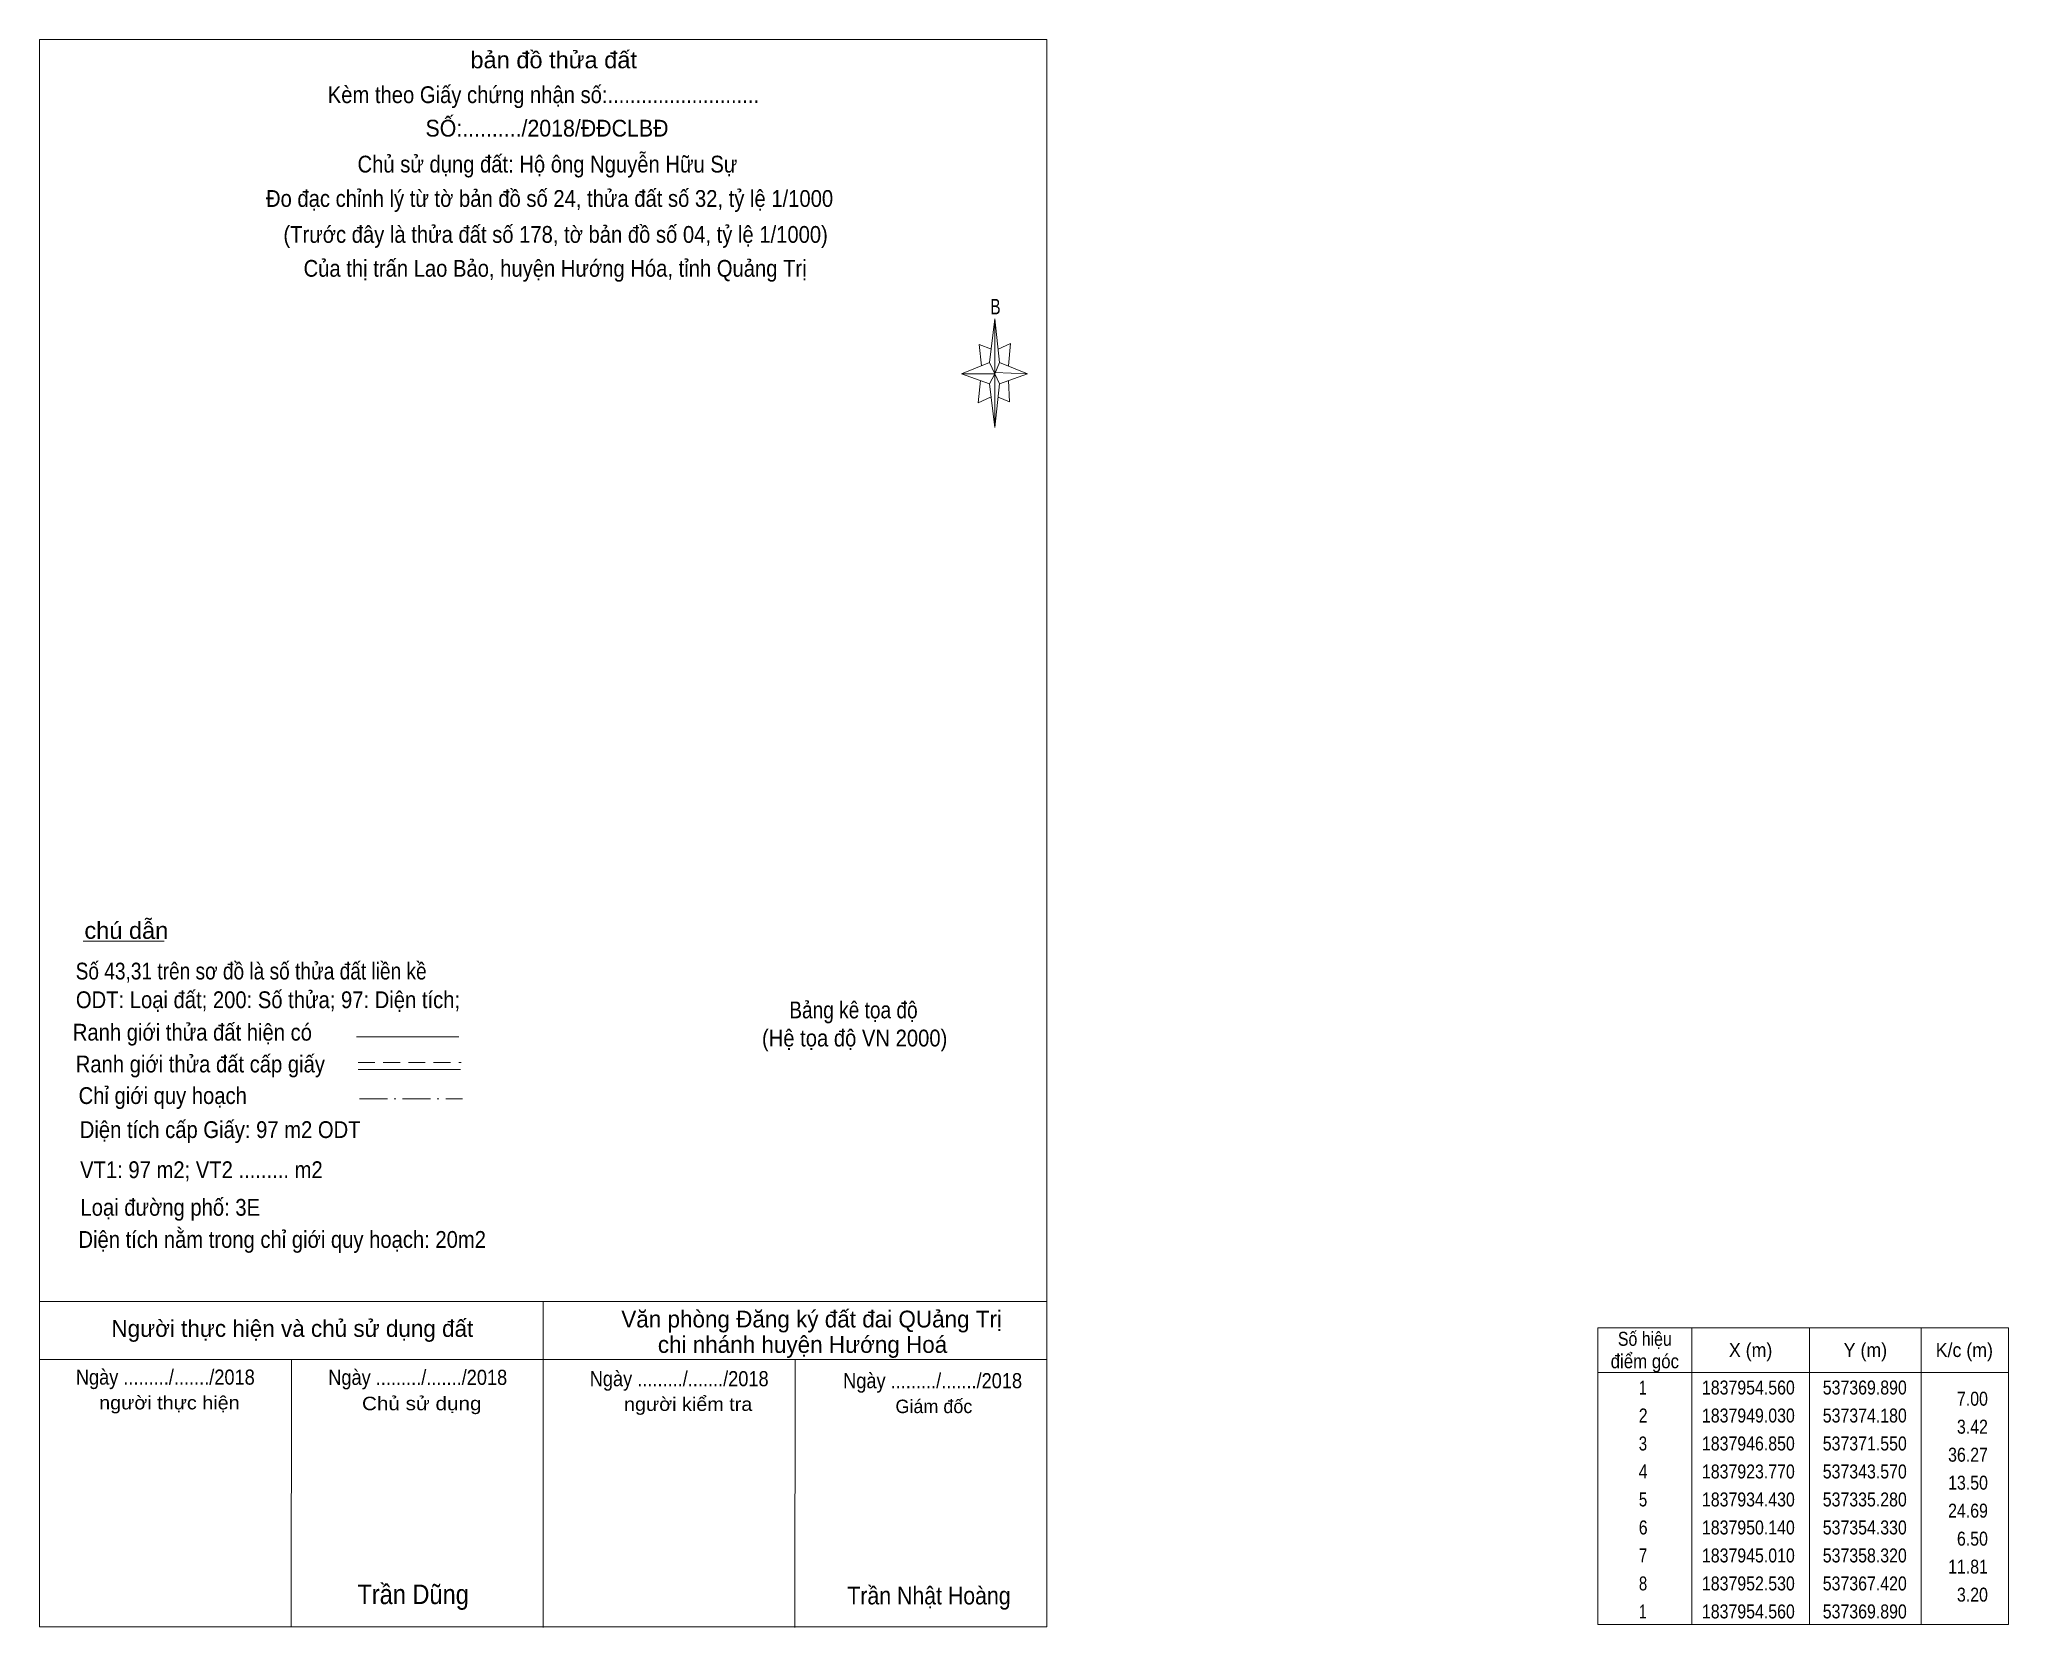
# Model space of a CAD drawing. Header units: metres. Extents: x 537312 to 537488, y 1837848 to 1837990.
import ezdxf
from ezdxf.enums import TextEntityAlignment as Align

# ---------------------------------------------------------------- set-up
doc = ezdxf.new("R2010")
doc.units = ezdxf.units.M
doc.header["$LTSCALE"] = 0.5
doc.linetypes.add('DOT_DASHED', pattern=[7.7, 5, -1.2, 0.3, -1.2])
doc.linetypes.add('MEDIUM_DASHED', pattern=[4.5, 3, -1.5])
for name, color, linetype, lineweight in [('17', 7, 'Continuous', 13), ('5', 7, 'Continuous', 13), ('6', 7, 'Continuous', 13), ('63', 7, 'Continuous', 13)]:
    doc.layers.add(name, color=color, linetype=linetype, lineweight=lineweight)

msp = doc.modelspace()

# ---------------------------------------------------------------- linework, layer by layer
at = {"layer": '17'}
for p, q in [((537315.75, 1837909.6), (537322.99, 1837909.6)), ((537356.84, 1837848.3), (537356.86, 1837877.4)), ((537334.34, 1837848.32), (537334.36, 1837872.23)), ((537379.34, 1837848.28), (537379.36, 1837872.19))]:
    msp.add_line(p, q, dxfattribs=at)
at = {"layer": '5'}
for p, q in [((537311.84, 1837848.34), (537311.84, 1837990.14)), ((537396.71, 1837961.28), (537397.21, 1837965.18)), ((537396.71, 1837959.38), (537394.21, 1837960.28)), ((537397.61, 1837961.28), (537400.11, 1837960.28)), ((537397.61, 1837959.38), (537397.21, 1837955.48)), ((537398.41, 1837959.68), (537398.51, 1837957.78)), ((537398.51, 1837957.78), (537397.51, 1837958.18))]:
    msp.add_line(p, q, dxfattribs=at)
for points in [[(537311.84, 1837990.14), (537401.84, 1837990.14), (537401.84, 1837848.34)], [(537396.91, 1837962.48), (537395.81, 1837962.88), (537396.01, 1837960.98)], [(537397.51, 1837962.48), (537398.61, 1837962.98), (537398.41, 1837960.98)], [(537397.21, 1837960.28), (537396.71, 1837961.28), (537394.21, 1837960.28)], [(537397.21, 1837960.28), (537397.61, 1837959.38), (537400.11, 1837960.28)], [(537395.91, 1837959.68), (537395.71, 1837957.68), (537396.81, 1837958.18)]]:
    msp.add_lwpolyline(points, dxfattribs=at)
for points in [[(537397.21, 1837965.18), (537397.61, 1837961.28), (537397.21, 1837960.28)], [(537397.21, 1837960.28), (537394.21, 1837960.28), (537396.71, 1837961.28), (537397.61, 1837959.38), (537400.11, 1837960.28), (537397.21, 1837960.38)], [(537397.21, 1837960.28), (537397.21, 1837955.48), (537396.71, 1837959.38)]]:
    msp.add_lwpolyline(points, close=True, dxfattribs=at)
at = {"layer": '6'}
for p, q in [((537340.17, 1837901.06), (537349.31, 1837901.06)), ((537340.31, 1837898.13), (537349.45, 1837898.13)), ((537311.84, 1837877.4), (537401.84, 1837877.4)), ((537311.84, 1837872.24), (537401.84, 1837872.24)), ((537401.84, 1837848.34), (537311.84, 1837848.34))]:
    msp.add_line(p, q, dxfattribs=at)
at = {"layer": '6', "linetype": 'MEDIUM_DASHED'}
msp.add_line((537340.31, 1837898.75), (537349.51, 1837898.75), dxfattribs=at)
at = {"layer": '63', "linetype": 'DOT_DASHED'}
msp.add_line((537340.44, 1837895.5), (537349.64, 1837895.5), dxfattribs=at)
at = {"layer": '63'}
for p, q in [((537459.47, 1837875.07), (537459.47, 1837848.57)), ((537469.97, 1837875.07), (537469.97, 1837848.57)), ((537479.97, 1837875.07), (537479.97, 1837848.57)), ((537451.07, 1837871.07), (537487.77, 1837871.07))]:
    msp.add_line(p, q, dxfattribs=at)
msp.add_lwpolyline([(537451.07, 1837875.07), (537487.77, 1837875.07), (537487.77, 1837848.57), (537451.07, 1837848.57)], close=True, dxfattribs=at)

# ---------------------------------------------------------------- texts
at = {"layer": '5'}
for s, height, width, p in [('bản đồ thửa đất', 1.5, 1.05, (537357.79, 1837987.56)), ('Kèm theo Giấy chứng nhận số:...........................', 1.5, 0.9, (537356.87, 1837984.45)), ('SỐ:........../2018/ĐĐCLBĐ', 1.5, 0.95, (537357.19, 1837981.46)), ('Chủ sử dụng đất: Hộ ông Nguyễn Hữu Sự', 1.5, 0.9, (537357.23, 1837978.25)), ('Đo đạc chỉnh lý từ tờ bản đồ số 24, thửa đất số 32, tỷ lệ 1/1000 ', 1.5, 0.9, (537357.67, 1837975.18)), ('(Trước đây là thửa đất số 178, tờ bản đồ số 04, tỷ lệ 1/1000)', 1.5, 0.9, (537357.96, 1837971.97)), ('Của thị trấn Lao Bảo, huyện Hướng Hóa, tỉnh Quảng Trị', 1.5, 0.9, (537357.915, 1837968.94)), ('B', 1.378, 0.75, (537397.25, 1837965.58))]:
    msp.add_text(s, height=height, dxfattribs=dict(at, width=width)).set_placement(p, align=Align.CENTER)
at = {"layer": '6'}
for s, height, width, p in [('chú dẫn', 1.5, 1.05, (537319.61, 1837909.8)), ('Bảng kê tọa độ', 1.5, 0.85, (537384.57, 1837902.7)), ('Ranh giới thửa đất hiện có ', 1.5, 0.9, (537325.76, 1837900.71)), ('(Hệ tọa độ VN 2000)', 1.5, 0.9, (537384.675, 1837900.19)), ('Ranh giới thửa đất cấp giấy', 1.5, 0.9, (537326.22, 1837897.87)), ('Chỉ giới quy hoạch', 1.5, 0.9, (537322.86, 1837895.05)), ('Ngày ........./......./2018', 1.35, 0.9, (537323.09, 1837869.98)), ('Ngày ........./......./2018', 1.35, 0.9, (537345.64, 1837869.96)), ('Ngày ........./......./2018', 1.35, 0.9, (537369, 1837869.84)), ('Ngày ........./......./2018', 1.35, 0.9, (537391.64, 1837869.66)), ('người thực hiện', 1.2, 1.1, (537323.455, 1837867.77)), ('Chủ sử dụng', 1.2, 1.15, (537346, 1837867.7)), ('người kiểm tra', 1.2, 1.1, (537369.8, 1837867.64)), ('Trần Dũng', 1.75, 0.9, (537345.23, 1837850.38)), ('Trần Nhật Hoàng', 1.58, 0.9, (537391.315, 1837850.35))]:
    msp.add_text(s, height=height, dxfattribs=dict(at, width=width)).set_placement(p, align=Align.CENTER)
for s, width, p in [('Số 43,31 trên sơ đồ là số thửa đất liền kề', 0.85, (537315.08, 1837906.17)), ('ODT: Loại đất; 200: Số thửa; 97: Diện tích;', 0.9, (537315.1, 1837903.61)), ('Diện tích cấp Giấy: 97 m2 ODT', 0.9, (537315.45, 1837892.01)), ('VT1: 97 m2; VT2 ......... m2', 0.9, (537315.48, 1837888.43)), ('Loại đường phố: 3E', 0.9, (537315.51, 1837885.07)), ('Diện tích nằm trong chỉ giới quy hoạch: 20m2', 0.9, (537315.33, 1837882.2))]:
    msp.add_text(s, height=1.5, dxfattribs=dict(at, width=width)).set_placement(p)
for s, height, p in [('Người thực hiện và chủ sử dụng đất', 1.5, (537334.44, 1837874.25)), (' Văn phòng Đăng ký đất đai QUảng Trị', 1.5, (537380.555, 1837875.09)), ('chi nhánh huyện Hướng Hoá', 1.5, (537380.02, 1837872.82)), ('Giám đốc', 1.2, (537391.755, 1837867.44))]:
    msp.add_text(s, height=height, dxfattribs=at).set_placement(p, align=Align.CENTER)
at = {"layer": '63'}
for s, width, p in [('Số hiệu', 0.85, (537455.27, 1837873.45)), ('điểm góc', 0.9, (537455.27, 1837871.45)), ('X (m)', 0.95, (537464.72, 1837872.45)), ('Y (m)', 0.95, (537474.975, 1837872.45)), ('K/c (m)', 0.95, (537483.815, 1837872.45)), (' 1', 0.75, (537454.92, 1837869.1)), ('1837954.560', 0.85, (537464.52, 1837869.1)), ('537369.890', 0.85, (537474.92, 1837869.1)), (' 2', 0.85, (537454.925, 1837866.6)), ('1837949.030', 0.85, (537464.52, 1837866.6)), ('537374.180', 0.85, (537474.92, 1837866.6)), (' 3', 0.8, (537454.915, 1837864.1)), ('1837946.850', 0.85, (537464.52, 1837864.1)), ('537371.550', 0.85, (537474.92, 1837864.1)), (' 4', 0.85, (537454.92, 1837861.6)), ('1837923.770', 0.85, (537464.52, 1837861.6)), ('537343.570', 0.85, (537474.92, 1837861.6)), (' 5', 0.8, (537454.925, 1837859.1)), ('1837934.430', 0.85, (537464.52, 1837859.1)), ('537335.280', 0.85, (537474.92, 1837859.1)), (' 6', 0.85, (537454.925, 1837856.6)), ('1837950.140', 0.85, (537464.52, 1837856.6)), ('537354.330', 0.85, (537474.92, 1837856.6)), (' 7', 0.8, (537454.925, 1837854.1)), ('1837945.010', 0.85, (537464.52, 1837854.1)), ('537358.320', 0.85, (537474.92, 1837854.1)), (' 8', 0.8, (537454.925, 1837851.6)), ('1837952.530', 0.85, (537464.52, 1837851.6)), ('537367.420', 0.85, (537474.92, 1837851.6)), (' 1', 0.75, (537454.92, 1837849.1)), ('1837954.560', 0.85, (537464.52, 1837849.1)), ('537369.890', 0.85, (537474.92, 1837849.1))]:
    msp.add_text(s, height=1.25, dxfattribs=dict(at, width=width)).set_placement(p, align=Align.CENTER)
at = {"layer": '63', "width": 0.85}
for s, p in [('7.00', (537485.92, 1837868.1)), ('3.42', (537485.92, 1837865.6)), ('36.27', (537485.92, 1837863.1)), ('13.50', (537485.92, 1837860.6)), ('24.69', (537485.92, 1837858.1)), ('6.50', (537485.92, 1837855.6)), ('11.81', (537485.92, 1837853.1)), ('3.20', (537485.92, 1837850.6))]:
    msp.add_text(s, height=1.25, dxfattribs=at).set_placement(p, align=Align.RIGHT)

doc.saveas('drawing.dxf')
